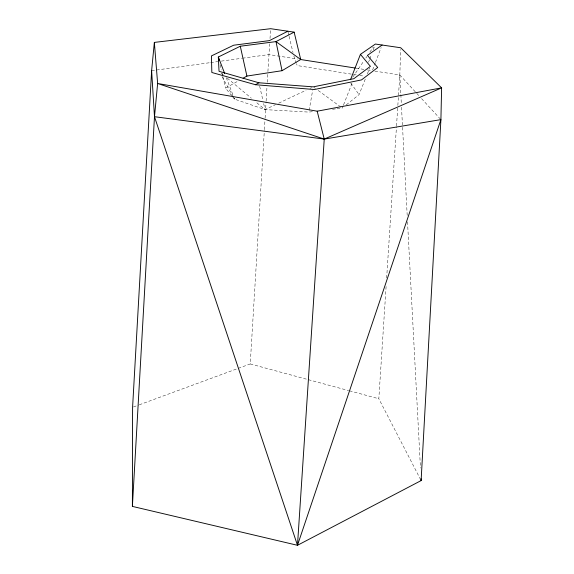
<?xml version="1.0" encoding="UTF-8"?>
<svg xmlns="http://www.w3.org/2000/svg" width="574" height="574" viewBox="0 0 574 574"><rect width="100%" height="100%" fill="white"/><g stroke="black" fill="none" stroke-linecap="round" stroke-linejoin="round"><path stroke-width="0.43" stroke-dasharray="2.87 2.15" d="M397.847 105.401L399.82 74.993L400.659 49.515M139.317 404.799L250.242 363.945L264.341 130.571M264.392 129.681L265.044 118.947M265.095 118.057L266.071 101.957M266.121 101.067L266.989 86.76M267.262 82.29L267.85 72.453M267.907 71.556L269.651 43.868M420.706 479.792L378.826 398.751L386.187 285.17M386.654 278.017L396.455 126.868M396.512 125.971L397.789 106.298M270.01 38.515L270.541 30.487M309.164 110.352L312.643 90.333M368.551 62.236L369.484 59.753M369.8 58.928L371.356 54.795M373.222 49.838L374.779 45.698M372.626 69.877L375.159 63.248M375.475 62.422L381.158 47.513M343.238 105.645L342.269 108.099L336.995 108.73M343.561 104.827L351.927 83.589M346.301 104.855L359.059 94.595L365.724 77.985M367.389 73.831L369.728 68.019M352.766 77.189L363.83 60.988M365.846 58.039L366.851 56.568M369.871 52.148L373.387 46.989M231.724 95.693L225.525 88.131L237.744 81.243M232.283 96.382L234.544 99.13L265.037 109.612L275.484 104.683M278.699 103.169L306.014 90.269M310.032 88.367L311.639 87.614M133.433 406.966L138.47 405.108M151.622 70.695L209.833 62.695M210.715 62.573L217.776 61.605M221.299 61.117L241.589 58.326M242.472 58.204L268.933 54.573L297.583 59.043M312.378 111.672L308.855 112.095L265.037 109.612L255.43 101.605M332.597 109.254L336.12 108.83M356.081 68.17L364.87 69.54M367.389 69.935L371.493 70.573M374.894 71.104L399.82 74.993L419.156 96.002M356.232 74.907L297.217 65.558L296.607 64.001M359.762 75.467L364.16 76.163M250.242 363.945L348.619 390.578M349.487 390.808L378.826 398.751M313.956 87.37L315.37 88.41M318.204 90.477L340.856 107.058M221.098 73.013L223.157 74.728M227.275 78.157L251.312 98.176M421.574 98.628L440.911 119.629M350.786 83.051L359.059 94.595M222.052 76.708L233.252 96.805M233.683 97.58L234.544 99.13L233.589 96.654M296.299 63.219L293.845 55.994M226.271 77.662L233.266 95.822M288.048 32.072L288.88 35.488M289.088 36.341L293.02 52.571M220.122 64.797L221.327 69.985M222.124 73.443L222.726 76.033M222.92 76.894L225.525 88.131M259.678 86.236L262.856 100.091M263.653 103.557L265.037 109.612M399.82 74.993L400.803 93.799M400.853 94.688L401.319 103.643M401.513 107.223L407.203 215.566M407.526 221.829L420.462 468.054"/><path stroke-width="0.86" d="M350.721 79.133L360.436 54.351L375.403 44.047L400.717 47.757L441.614 87.858L440.911 119.629L421.115 480.589L297.483 545.3L132.386 506.397L132.594 407.275L151.622 70.695L154.349 42.404L270.663 28.7L294.146 32.144L300.704 59.531L355.206 68.033M132.386 506.397L154.485 116.701L157.635 83.495L154.349 42.404M297.483 545.3L324.238 139.087L317.178 111.198L157.635 83.495L324.238 139.087L440.911 119.629L297.483 545.3L154.485 116.701L151.622 70.695M382.112 45.03L367.417 55.405L377.714 67.488L361.498 79.915L314.344 89.515L255.581 84.737L211.835 72.496L211.433 55.915L233.654 45.21L269.443 40.618L287.839 31.218M243.096 78.222L246.913 76.069L282.042 70.695L300.704 59.531L275.986 41.608L240.291 46.236L218.328 57.02L219.038 71.298L258.881 82.778L313.246 86.853L353.857 78.688L370.388 66.354L360.436 54.351M255.581 84.737L258.881 82.778M294.146 32.144L275.986 41.608L282.042 70.695M317.178 111.198L441.614 87.858L324.238 139.087L154.485 116.701M224.685 73.529L218.328 57.02L219.124 60.478M240.291 46.236L246.913 76.069M421.022 478.795L421.115 480.589"/></g></svg>
